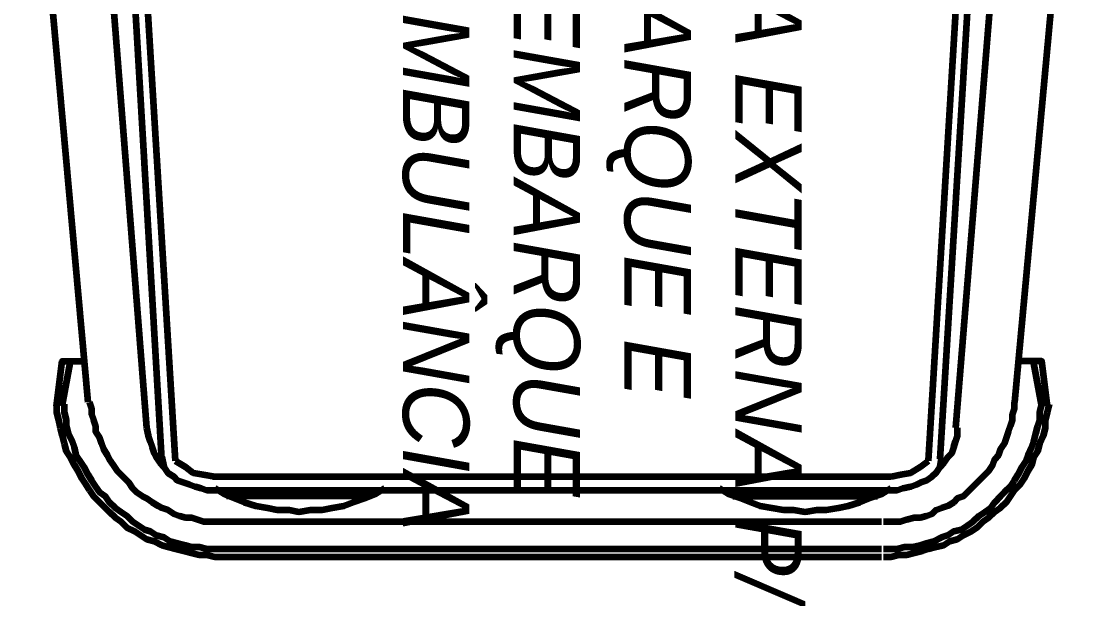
# Model space of a CAD drawing. Header units: millimetres. Extents: x 2273 to 2522, y 1034 to 1187.
# Drawn here: x 2394.543 to 2396.14, y 1168.529 to 1169.398 of the extents above; entities that cross this region are included whole.
import ezdxf

# ---------------------------------------------------------------- set-up
doc = ezdxf.new("R2010")
doc.units = ezdxf.units.MM
doc.layers.add('LAYER8', color=8, linetype='Continuous')
doc.layers.add('PAREDES', color=4, linetype='Continuous', lineweight=100)
doc.styles.get("Standard").update_dxf_attribs({"font": 'arial.ttf'})

# ---------------------------------------------------------------- blocks, each defined once
blk = doc.blocks.new('CAR')
at = {"layer": 'PAREDES', "color": 0, "linetype": 'Continuous'}
for points in [[(77.0858, 146.6245), (78.2005, 146.5216)], [(78.2064, 146.5716), (78.1387, 146.5627), (78.1387, 146.5275)], [(78.2064, 146.5627), (78.1417, 146.551)], [(78.4328, 146.3245), (78.4328, 146.3363), (78.4299, 146.348), (78.4299, 146.3598), (78.427, 146.3716), (78.424, 146.3833), (78.4211, 146.3922), (78.4181, 146.4039), (78.4152, 146.4157), (78.4093, 146.4245), (78.4064, 146.4363), (78.4005, 146.4451), (78.3946, 146.4569), (78.3887, 146.4657), (78.3799, 146.4745), (78.374, 146.4833), (78.3652, 146.4922), (78.3593, 146.501), (78.3505, 146.5098), (78.3417, 146.5157), (78.3328, 146.5216), (78.324, 146.5304), (78.3152, 146.5363), (78.3034, 146.5422), (78.2946, 146.548), (78.2828, 146.551), (78.274, 146.5569), (78.2623, 146.5598), (78.2505, 146.5657), (78.2387, 146.5686), (78.227, 146.5686), (78.2152, 146.5716), (78.2034, 146.5745)], [(78.4211, 146.3245), (78.4211, 146.3363), (78.4211, 146.3451), (78.4181, 146.3569), (78.4181, 146.3686), (78.4152, 146.3804), (78.4123, 146.3892), (78.4093, 146.401), (78.4034, 146.4127), (78.4005, 146.4216), (78.3946, 146.4304), (78.3917, 146.4422), (78.3858, 146.451), (78.3799, 146.4598), (78.3711, 146.4686), (78.3652, 146.4775), (78.3593, 146.4863), (78.3505, 146.4922), (78.3417, 146.501), (78.3358, 146.5069), (78.327, 146.5157), (78.3181, 146.5216), (78.3093, 146.5275), (78.2975, 146.5333), (78.2887, 146.5392), (78.2799, 146.5422), (78.2681, 146.548), (78.2593, 146.551), (78.2475, 146.5539), (78.2358, 146.5569), (78.227, 146.5598), (78.2152, 146.5598), (78.2034, 146.5627)], [(77.2211, 146.5157), (78.2387, 146.4333)], [(78.3799, 146.3245), (78.3799, 146.3333), (78.3799, 146.3422), (78.3799, 146.351), (78.377, 146.3598), (78.374, 146.3716), (78.374, 146.3804), (78.3711, 146.3892), (78.3681, 146.398), (78.3623, 146.4039), (78.3593, 146.4127), (78.3564, 146.4216), (78.3505, 146.4304), (78.3446, 146.4363), (78.3417, 146.4451), (78.3358, 146.451), (78.3299, 146.4569), (78.3211, 146.4657), (78.3152, 146.4716), (78.3093, 146.4775), (78.3034, 146.4833), (78.2946, 146.4892), (78.2858, 146.4922), (78.2799, 146.498), (78.2711, 146.501), (78.2623, 146.5069), (78.2534, 146.5098), (78.2446, 146.5127), (78.2358, 146.5157), (78.227, 146.5186), (78.2181, 146.5186), (78.2093, 146.5216), (78.2005, 146.5216)], [(78.2858, 146.4098), (77.227, 146.4745)], [(78.2887, 146.3922), (77.224, 146.4569)], [(78.3328, 146.3363), (78.3328, 146.3451), (78.3299, 146.3539), (78.327, 146.3657), (78.324, 146.3745), (78.3211, 146.3804), (78.3181, 146.3892), (78.3123, 146.398), (78.3064, 146.4039), (78.2975, 146.4098), (78.2917, 146.4157), (78.2828, 146.4216), (78.277, 146.4275), (78.2681, 146.4304), (78.2593, 146.4333), (78.2505, 146.4363), (78.2387, 146.4363)], [(78.2975, 146.4098), (78.2828, 146.4127)], [(78.3123, 146.3363), (78.3093, 146.351), (78.3064, 146.3657), (78.2975, 146.3804), (78.2887, 146.3922)], [(78.3123, 145.3157), (78.3123, 146.3363)], [(78.3299, 146.0775), (78.3387, 146.0922), (78.3446, 146.1098), (78.3505, 146.1245), (78.3564, 146.1392), (78.3593, 146.1569), (78.3623, 146.1745), (78.3623, 146.1892), (78.3652, 146.2069), (78.3623, 146.2245), (78.3623, 146.2392), (78.3593, 146.2569), (78.3564, 146.2716), (78.3505, 146.2892), (78.3446, 146.3039), (78.3387, 146.3216), (78.3299, 146.3363)], [(78.3328, 145.3157), (78.3328, 146.3363)], [(78.3417, 146.098), (78.3417, 146.3157)], [(78.3799, 145.3304), (78.3799, 146.3216)], [(78.4211, 145.3304), (78.4211, 146.3216)], [(78.4328, 145.3304), (78.4328, 146.3216)], [(78.3299, 145.3186), (78.3387, 145.3333), (78.3446, 145.348), (78.3505, 145.3627), (78.3564, 145.3804), (78.3593, 145.398), (78.3623, 145.4127), (78.3623, 145.4304), (78.3652, 145.4451), (78.3623, 145.4627), (78.3623, 145.4804), (78.3593, 145.4951), (78.3564, 145.5127), (78.3505, 145.5275), (78.3446, 145.5451), (78.3387, 145.5598), (78.3299, 145.5745)], [(78.3417, 145.5539), (78.3417, 145.3363)], [(78.2005, 145.1304), (78.2093, 145.1333), (78.2181, 145.1333), (78.227, 145.1363), (78.2358, 145.1392), (78.2446, 145.1392), (78.2534, 145.1451), (78.2623, 145.148), (78.2711, 145.151), (78.2799, 145.1569), (78.2858, 145.1598), (78.2946, 145.1657), (78.3034, 145.1716), (78.3093, 145.1775), (78.3152, 145.1833), (78.3211, 145.1892), (78.3299, 145.1951), (78.3358, 145.201), (78.3417, 145.2098), (78.3446, 145.2157), (78.3505, 145.2245), (78.3564, 145.2333), (78.3593, 145.2392), (78.3623, 145.248), (78.3681, 145.2569), (78.3711, 145.2657), (78.374, 145.2745), (78.374, 145.2833), (78.377, 145.2922), (78.3799, 145.301), (78.3799, 145.3098), (78.3799, 145.3216), (78.3799, 145.3304)], [(78.2034, 145.0922), (78.2152, 145.0922), (78.227, 145.0951), (78.2358, 145.0951), (78.2475, 145.098), (78.2593, 145.1039), (78.2681, 145.1069), (78.2799, 145.1098), (78.2887, 145.1157), (78.2975, 145.1216), (78.3093, 145.1275), (78.3181, 145.1333), (78.327, 145.1392), (78.3358, 145.1451), (78.3417, 145.1539), (78.3505, 145.1598), (78.3593, 145.1686), (78.3652, 145.1775), (78.3711, 145.1863), (78.3799, 145.1951), (78.3858, 145.2039), (78.3917, 145.2127), (78.3946, 145.2216), (78.4005, 145.2304), (78.4034, 145.2422), (78.4093, 145.251), (78.4123, 145.2627), (78.4152, 145.2745), (78.4181, 145.2833), (78.4181, 145.2951), (78.4211, 145.3069), (78.4211, 145.3186), (78.4211, 145.3304)], [(78.2034, 145.0804), (78.2152, 145.0804), (78.227, 145.0833), (78.2387, 145.0863), (78.2505, 145.0892), (78.2623, 145.0922), (78.274, 145.0951), (78.2828, 145.101), (78.2946, 145.1069), (78.3034, 145.1127), (78.3152, 145.1186), (78.324, 145.1245), (78.3328, 145.1304), (78.3417, 145.1363), (78.3505, 145.1451), (78.3593, 145.1539), (78.3652, 145.1598), (78.374, 145.1686), (78.3799, 145.1775), (78.3887, 145.1863), (78.3946, 145.198), (78.4005, 145.2069), (78.4064, 145.2157), (78.4093, 145.2275), (78.4152, 145.2392), (78.4181, 145.248), (78.4211, 145.2598), (78.424, 145.2716), (78.427, 145.2833), (78.4299, 145.2951), (78.4299, 145.3069), (78.4328, 145.3186), (78.4328, 145.3304)], [(78.2387, 145.2157), (78.2505, 145.2186), (78.2593, 145.2216), (78.2681, 145.2245), (78.277, 145.2275), (78.2828, 145.2304), (78.2917, 145.2363), (78.2975, 145.2422), (78.3064, 145.248), (78.3123, 145.2569), (78.3181, 145.2627), (78.3211, 145.2716), (78.324, 145.2804), (78.327, 145.2892), (78.3299, 145.298), (78.3328, 145.3069), (78.3328, 145.3186)], [(78.2887, 145.2598), (78.2975, 145.2745), (78.3064, 145.2863), (78.3093, 145.301), (78.3123, 145.3186)], [(78.2887, 145.2598), (77.2299, 145.1951)], [(78.2858, 145.2392), (77.2299, 145.1775)], [(78.2828, 145.2392), (78.2975, 145.2422)], [(77.224, 145.1363), (78.2387, 145.2157)], [(77.0858, 145.0275), (78.2005, 145.1275)], [(78.2064, 145.0804), (78.1387, 145.0892), (78.1387, 145.1245)], [(78.2064, 145.0892), (78.1417, 145.101)]]:
    blk.add_lwpolyline(points, dxfattribs=at)

msp = doc.modelspace()

# ---------------------------------------------------------------- block references
at = {"layer": 'LAYER8', "linetype": 'ByBlock', "rotation": 270}
msp.add_blockref('CAR', (2249.5156, 1247.0248), dxfattribs=at)

# ---------------------------------------------------------------- texts
at = {"layer": 'LAYER8', "color": 0, "linetype": 'Continuous', "insert": (2395.7173, 1169.7225), "char_height": 0.1, "width": 1.700801, "attachment_point": 1, "rotation": 270}
msp.add_mtext('{\\fHarlow Solid Italic|b0|i0|c0|p82;ÁREA EXTERNA P/\\PEMBARQUE E DESEMBARQUE\\PDE AMBULÂNCIA}', dxfattribs=at)

doc.saveas('drawing.dxf')
